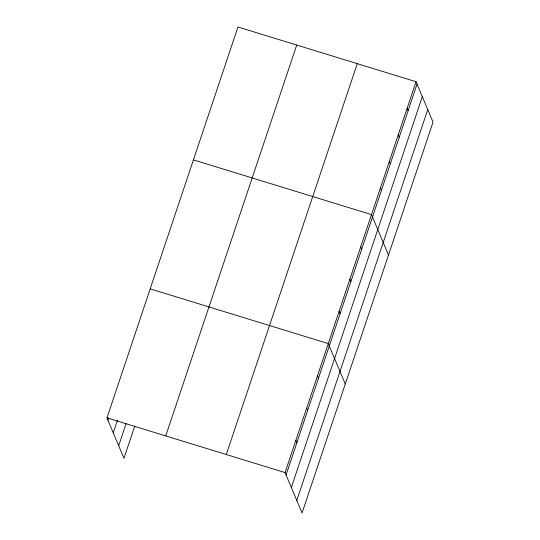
<?xml version="1.0" encoding="UTF-8"?>
<svg xmlns="http://www.w3.org/2000/svg" width="540" height="540" viewBox="0 0 540 540"><rect width="100%" height="100%" fill="white"/><g stroke="black" fill="none" stroke-linecap="round" stroke-linejoin="round"><path stroke-width="0.81" d="M134.764 426.04L123.964 458.285L106.974 417.865L237.944 27L416.036 81.716L433.026 122.135L302.056 513L285.066 472.581L416.036 81.716M107.973 420.242L108.763 417.886M113.245 432.796L117.464 420.214M118.685 445.73L126.063 423.711M165.739 435.922L296.716 45.056M226.294 454.525L357.264 63.659M286.065 474.957L417.035 84.092M291.344 487.512L422.314 96.647M296.777 500.445L427.754 109.58M193.415 159.894L371.507 214.61L388.496 255.029M150.194 288.88L328.286 343.595L345.276 384.014M106.974 417.865L285.066 472.581M407.133 108.29L408.132 110.673M398.223 134.872L399.229 137.248M389.32 161.453L390.319 163.829M380.417 188.028L381.416 190.404M360.7 246.854L361.699 249.23M349.9 279.099L350.899 281.482M339.093 311.351L340.092 313.726M317.48 375.84L318.478 378.216M306.68 408.085L307.679 410.468M295.873 440.336L296.872 442.712"/></g></svg>
